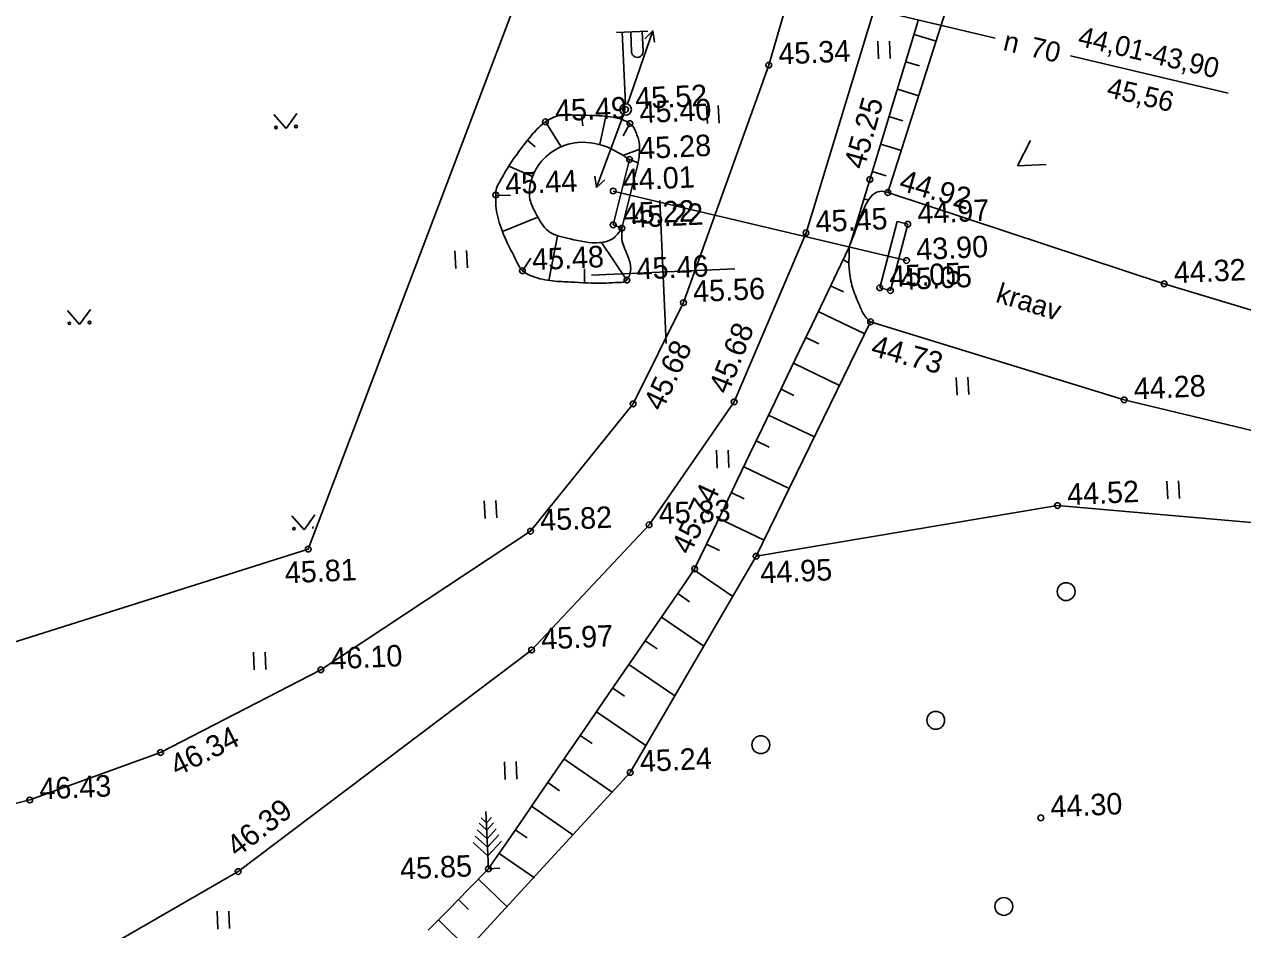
# Model space of a CAD drawing. Extents: x 641549 to 642076, y 6457469 to 6457996.
# Drawn here: x 641887.91 to 641930.38, y 6457763.8 to 6457795.37 of the extents above; entities that cross this region are included whole.
import ezdxf

# ---------------------------------------------------------------- set-up
doc = ezdxf.new("R2010")
doc.units = 0
for name, color, linetype in [('Level 10', 7, 'Continuous'), ('Level 11', 7, 'Continuous'), ('Level 12', 7, 'Continuous'), ('Level 28', 7, 'Continuous'), ('Level 30', 7, 'Continuous'), ('Level 31', 7, 'Continuous'), ('Level 39', 7, 'Continuous'), ('Level 41', 7, 'Continuous'), ('Level 42', 7, 'Continuous'), ('Level 43', 7, 'Continuous'), ('Level 54', 7, 'Continuous'), ('Level 59', 7, 'Continuous'), ('Level 61', 7, 'Continuous'), ('Level 63', 7, 'Continuous')]:
    doc.layers.add(name, color=color, linetype=linetype)

# ---------------------------------------------------------------- blocks, each defined once
blk = doc.blocks.new('KMNOOL')
at = {"layer": 'Level 12'}
for p, q in [((200, 0), (2900, 0)), ((2553.76, 176.18), (2900, 0)), ((2900, 0), (2553.76, -186.54))]:
    blk.add_line(p, q, dxfattribs=at)
blk = doc.blocks.new('KHEIN_')
at = {"layer": 'Level 41'}
for p, q in [((0, 620.11), (0, 0)), ((405.61, 608.83), (405.61, 0))]:
    blk.add_line(p, q, dxfattribs=at)
blk = doc.blocks.new('KMETS')
at = {"layer": 'Level 10'}
blk.add_circle((0, 0), 311, dxfattribs=at)

msp = doc.modelspace()

# ---------------------------------------------------------------- linework, layer by layer
at = {"layer": 'Level 10'}
for p, q in [((641904.016, 6457767.52), (641903.827, 6457767.693)), ((641904.088, 6457765.922), (641903.999, 6457767.92)), ((641904.016, 6457767.52), (641904.189, 6457767.709)), ((641904.041, 6457766.971), (641903.697, 6457767.285)), ((641904.028, 6457767.27), (641903.768, 6457767.508)), ((641904.028, 6457767.27), (641904.265, 6457767.53)), ((641904.041, 6457766.971), (641904.356, 6457767.315)), ((641904.068, 6457766.371), (641903.554, 6457766.841)), ((641904.054, 6457766.671), (641903.626, 6457767.063)), ((641904.054, 6457766.671), (641904.446, 6457767.1)), ((641904.068, 6457766.371), (641904.537, 6457766.885)), ((641904.488, 6457765.94), (641904.088, 6457765.922)), ((641904.088, 6457765.922), (641904.088, 6457765.922))]:
    msp.add_line(p, q, dxfattribs=at)
at = {"layer": 'Level 11'}
for p, q in [((641908.548, 6457795.091), (641909.647, 6457795.14)), ((641908.748, 6457795.1), (641908.86, 6457792.602)), ((641909.047, 6457795.113), (641909.079, 6457794.414)), ((641909.447, 6457795.131), (641909.478, 6457794.432)), ((641908.869, 6457792.403), (641908.869, 6457792.403))]:
    msp.add_line(p, q, dxfattribs=at)
msp.add_circle((641908.869, 6457792.403), 0.2, dxfattribs=at)
msp.add_arc((641909.279, 6457794.422), 0.2, 182.5033, 2.6247, dxfattribs=at)
at = {"layer": 'Level 28'}
msp.add_line((641897.805, 6457777.072), (641897.805, 6457777.072), dxfattribs=at)
msp.add_lwpolyline([(641909.062, 6457806.76), (641897.805, 6457777.072), (641876.382, 6457770.293), (641861.818, 6457775.616), (641861.033, 6457773.461)], dxfattribs=at)
at = {"layer": 'Level 30'}
for p, q in [((641913.86, 6457793.953), (641913.86, 6457793.953)), ((641915.158, 6457788.103), (641915.158, 6457788.103)), ((641910.886, 6457785.667), (641910.886, 6457785.667)), ((641909.127, 6457782.136), (641909.127, 6457782.136)), ((641912.653, 6457782.203), (641912.653, 6457782.203)), ((641909.687, 6457777.921), (641909.687, 6457777.921)), ((641905.555, 6457777.692), (641905.555, 6457777.692)), ((641905.591, 6457773.552), (641905.591, 6457773.552)), ((641898.244, 6457772.862), (641898.244, 6457772.862)), ((641892.652, 6457769.978), (641892.652, 6457769.978)), ((641888.093, 6457768.321), (641888.093, 6457768.321)), ((641895.356, 6457765.824), (641895.356, 6457765.824))]:
    msp.add_line(p, q, dxfattribs=at)
for points in [[(641917.832, 6457864.944), (641918.255, 6457859.57), (641920.669, 6457849.527), (641922.461, 6457842.276), (641923.42, 6457832.584), (641922.424, 6457825.828), (641921.172, 6457820.327), (641918.645, 6457810.924), (641916.622, 6457803.485), (641913.86, 6457793.953), (641910.886, 6457785.667), (641909.127, 6457782.136), (641905.555, 6457777.692), (641898.244, 6457772.862), (641892.652, 6457769.978), (641888.093, 6457768.321), (641883.117, 6457767.075), (641878.852, 6457766.661), (641871.552, 6457767.306), (641865.577, 6457767.413), (641861.824, 6457766.634), (641856.665, 6457763.846)], [(641921.612, 6457859.944), (641922.869, 6457853.512), (641925.507, 6457842.584), (641926.446, 6457829.67), (641925.526, 6457824.568), (641921.878, 6457810.68), (641918.386, 6457798.69), (641915.158, 6457788.103), (641912.653, 6457782.203), (641909.687, 6457777.921), (641905.591, 6457773.552), (641895.356, 6457765.824), (641885.781, 6457760.31), (641883.564, 6457757.443), (641881.824, 6457753.563), (641880.815, 6457751.691)]]:
    msp.add_lwpolyline(points, dxfattribs=at)
at = {"layer": 'Level 31'}
for p, q in [((641917.383, 6457789.961), (641917.383, 6457789.961)), ((641911.275, 6457776.38), (641911.275, 6457776.38)), ((641923.346, 6457767.699), (641923.346, 6457767.699))]:
    msp.add_line(p, q, dxfattribs=at)
for centre in [(641917.383, 6457789.961), (641911.275, 6457776.38), (641923.346, 6457767.699)]:
    msp.add_circle(centre, 0.1, dxfattribs=at)
at = {"layer": 'Level 39'}
for p, q in [((641916.102, 6457796.238), (641921.758, 6457794.897)), ((641924.382, 6457794.274), (641929.88, 6457792.97)), ((641909.007, 6457790.659), (641908.434, 6457788.376)), ((641909.007, 6457790.659), (641909.007, 6457790.659)), ((641909.007, 6457790.659), (641909.308, 6457790.546)), ((641909.308, 6457790.546), (641908.736, 6457788.263)), ((641908.436, 6457789.56), (641908.436, 6457789.56)), ((641918.335, 6457788.502), (641917.728, 6457786.188)), ((641918.706, 6457788.401), (641918.335, 6457788.502)), ((641908.434, 6457788.376), (641908.434, 6457788.376)), ((641908.434, 6457788.376), (641908.736, 6457788.263)), ((641908.736, 6457788.263), (641908.736, 6457788.263)), ((641918.706, 6457788.401), (641918.099, 6457786.088)), ((641918.706, 6457788.401), (641918.706, 6457788.401)), ((641918.665, 6457787.133), (641918.665, 6457787.133)), ((641917.728, 6457786.188), (641917.728, 6457786.188)), ((641918.099, 6457786.088), (641917.728, 6457786.188)), ((641918.099, 6457786.088), (641918.099, 6457786.088))]:
    msp.add_line(p, q, dxfattribs=at)
msp.add_lwpolyline([(641918.665, 6457787.133), (641908.436, 6457789.56)], dxfattribs=at)
at = {"layer": 'Level 41'}
for p, q in [((641896.607, 6457792.224), (641897.03, 6457791.738)), ((641897.03, 6457791.738), (641897.406, 6457792.259)), ((641922.527, 6457790.436), (641922.987, 6457791.323)), ((641922.527, 6457790.436), (641923.526, 6457790.48)), ((641889.408, 6457785.392), (641889.831, 6457784.907)), ((641889.831, 6457784.907), (641890.207, 6457785.427)), ((641923.925, 6457778.59), (641913.42, 6457776.822)), ((641923.925, 6457778.59), (641923.925, 6457778.59)), ((641934.671, 6457777.65), (641923.925, 6457778.59)), ((641897.234, 6457778.23), (641897.657, 6457777.745)), ((641897.657, 6457777.745), (641898.033, 6457778.266)), ((641913.42, 6457776.822), (641909.031, 6457769.282)), ((641913.42, 6457776.822), (641913.42, 6457776.822)), ((641909.031, 6457769.282), (641902.346, 6457762.02)), ((641909.031, 6457769.282), (641909.031, 6457769.282))]:
    msp.add_line(p, q, dxfattribs=at)
msp.add_lwpolyline([(641917.41, 6457784.997), (641913.42, 6457776.822)], dxfattribs=at)
for centre, radius in [((641896.677, 6457791.776), 0.0433), ((641897.376, 6457791.808), 0.0482), ((641889.478, 6457784.944), 0.0407), ((641890.177, 6457784.976), 0.0486), ((641897.304, 6457777.783), 0.0433)]:
    msp.add_circle(centre, radius, dxfattribs=at)
msp.add_arc((641898.003, 6457777.814), 0.0482, 115.6434, 202.4235, dxfattribs=at)
at = {"layer": 'Level 42'}
for p, q in [((641918.013, 6457789.508), (641923.24, 6457805.913)), ((641919.07, 6457795.502), (641918.779, 6457794.545)), ((641918.924, 6457795.024), (641919.696, 6457794.789)), ((641918.779, 6457794.545), (641918.488, 6457793.589)), ((641918.633, 6457794.067), (641919.112, 6457793.922)), ((641918.488, 6457793.589), (641918.197, 6457792.632)), ((641918.342, 6457793.111), (641919.089, 6457792.883)), ((641918.197, 6457792.632), (641917.905, 6457791.676)), ((641906.073, 6457791.973), (641906.622, 6457791.107)), ((641907.328, 6457792.209), (641907.373, 6457791.833)), ((641908.183, 6457792.161), (641907.97, 6457791.189)), ((641909.018, 6457791.912), (641908.784, 6457791.485)), ((641918.051, 6457792.154), (641918.529, 6457792.008)), ((641917.905, 6457791.676), (641917.614, 6457790.719)), ((641905.452, 6457791.336), (641905.717, 6457791.098)), ((641909.361, 6457791.025), (641908.767, 6457790.798)), ((641917.76, 6457791.198), (641918.482, 6457790.978)), ((641917.614, 6457790.719), (641917.323, 6457789.763)), ((641904.793, 6457790.432), (641905.622, 6457790.065)), ((641917.469, 6457790.241), (641917.947, 6457790.095)), ((641917.323, 6457789.763), (641917.032, 6457788.806)), ((641904.34, 6457789.421), (641904.853, 6457789.401)), ((641917.177, 6457789.284), (641917.333, 6457789.237)), ((641904.573, 6457788.145), (641905.802, 6457788.651)), ((641917.032, 6457788.806), (641916.741, 6457787.85)), ((641906.186, 6457786.438), (641906.498, 6457787.993)), ((641908.914, 6457786.454), (641908.025, 6457787.761)), ((641916.741, 6457787.85), (641916.699, 6457787.712)), ((641905.271, 6457786.781), (641905.567, 6457787.214)), ((641916.667, 6457787.607), (641916.234, 6457786.706)), ((641907.439, 6457786.359), (641907.43, 6457786.843)), ((641916.45, 6457787.156), (641916.653, 6457787.059)), ((641916.234, 6457786.706), (641915.801, 6457785.804)), ((641916.017, 6457786.255), (641916.468, 6457786.039)), ((641915.801, 6457785.804), (641915.368, 6457784.903)), ((641915.585, 6457785.354), (641917.204, 6457784.576)), ((641915.368, 6457784.903), (641914.935, 6457784.002)), ((641915.152, 6457784.452), (641915.602, 6457784.236)), ((641914.935, 6457784.002), (641914.502, 6457783.1)), ((641914.719, 6457783.551), (641916.327, 6457782.779)), ((641914.502, 6457783.1), (641914.069, 6457782.199)), ((641914.286, 6457782.65), (641914.737, 6457782.433)), ((641914.069, 6457782.199), (641913.637, 6457781.298)), ((641913.853, 6457781.748), (641915.45, 6457780.982)), ((641913.637, 6457781.298), (641913.204, 6457780.396)), ((641913.42, 6457780.847), (641913.871, 6457780.631)), ((641913.204, 6457780.396), (641912.771, 6457779.495)), ((641912.987, 6457779.946), (641914.573, 6457779.184)), ((641912.771, 6457779.495), (641912.338, 6457778.594)), ((641912.554, 6457779.044), (641913.005, 6457778.828)), ((641912.338, 6457778.594), (641911.905, 6457777.692)), ((641912.121, 6457778.143), (641913.695, 6457777.387)), ((641911.905, 6457777.692), (641911.472, 6457776.791)), ((641911.689, 6457777.242), (641912.139, 6457777.025)), ((641911.25, 6457776.344), (641912.601, 6457775.415)), ((641910.967, 6457775.932), (641910.4, 6457775.108)), ((641910.684, 6457775.52), (641911.096, 6457775.237)), ((641910.4, 6457775.108), (641909.834, 6457774.284)), ((641910.117, 6457774.696), (641911.592, 6457773.682)), ((641909.834, 6457774.284), (641909.268, 6457773.46)), ((641909.551, 6457773.872), (641909.963, 6457773.588)), ((641909.268, 6457773.46), (641908.702, 6457772.635)), ((641908.985, 6457773.048), (641910.583, 6457771.949)), ((641908.702, 6457772.635), (641908.135, 6457771.811)), ((641908.418, 6457772.223), (641908.83, 6457771.94)), ((641908.135, 6457771.811), (641907.569, 6457770.987)), ((641907.852, 6457771.399), (641909.575, 6457770.216)), ((641907.569, 6457770.987), (641907.003, 6457770.163)), ((641907.286, 6457770.575), (641907.698, 6457770.292)), ((641907.003, 6457770.163), (641906.436, 6457769.339)), ((641906.719, 6457769.751), (641908.4, 6457768.596)), ((641906.436, 6457769.339), (641905.87, 6457768.515)), ((641905.87, 6457768.515), (641905.304, 6457767.691)), ((641906.153, 6457768.927), (641906.565, 6457768.644)), ((641905.587, 6457768.103), (641907.032, 6457767.11)), ((641905.304, 6457767.691), (641904.737, 6457766.867)), ((641905.021, 6457767.279), (641905.433, 6457766.996)), ((641904.737, 6457766.867), (641904.171, 6457766.043)), ((641904.454, 6457766.455), (641905.69, 6457765.605)), ((641904.171, 6457766.043), (641904.088, 6457765.922)), ((641904.088, 6457765.922), (641903.388, 6457765.208)), ((641903.738, 6457765.565), (641904.722, 6457764.601)), ((641903.388, 6457765.208), (641902.689, 6457764.493)), ((641903.038, 6457764.85), (641903.396, 6457764.501)), ((641902.689, 6457764.493), (641901.989, 6457763.779)), ((641902.339, 6457764.136), (641903.367, 6457763.129))]:
    msp.add_line(p, q, dxfattribs=at)
msp.add_lwpolyline([(641911.472, 6457776.791), (641911.275, 6457776.38), (641910.967, 6457775.932)], dxfattribs=at)
for points in [[(641909.308, 6457790.546), (641909.354, 6457790.922), (641909.339, 6457791.259), (641909.204, 6457791.669), (641909.147, 6457791.783), (641909.018, 6457791.912), (641908.719, 6457792.063), (641907.934, 6457792.184), (641907.075, 6457792.211), (641906.339, 6457792.126), (641906.073, 6457791.973), (641905.637, 6457791.561), (641905.17, 6457790.969), (641904.828, 6457790.485), (641904.478, 6457789.885), (641904.371, 6457789.659), (641904.34, 6457789.421), (641904.347, 6457789.047), (641904.524, 6457788.276), (641904.741, 6457787.756), (641905.027, 6457787.184), (641905.271, 6457786.781), (641905.612, 6457786.586), (641906.321, 6457786.423), (641906.959, 6457786.386), (641908.091, 6457786.346), (641908.505, 6457786.365), (641908.726, 6457786.375), (641908.914, 6457786.454), (641909.001, 6457786.608), (641909.044, 6457786.805), (641908.959, 6457787.256), (641908.753, 6457787.805), (641908.736, 6457788.263)], [(641909.007, 6457790.659), (641908.348, 6457791.039), (641907.208, 6457791.253), (641906.34, 6457790.95), (641905.751, 6457790.335), (641905.529, 6457789.708), (641905.534, 6457789.267), (641905.716, 6457788.82), (641906.186, 6457788.15), (641906.933, 6457787.89), (641907.967, 6457787.76), (641908.416, 6457787.897), (641908.736, 6457788.263)]]:
    msp.add_spline(points, degree=3, dxfattribs=at)
at = {"layer": 'Level 43'}
for p, q in [((641906.073, 6457791.973), (641906.073, 6457791.973)), ((641909.018, 6457791.912), (641909.018, 6457791.912)), ((641904.34, 6457789.421), (641904.34, 6457789.421)), ((641918.013, 6457789.508), (641918.013, 6457789.508)), ((641905.271, 6457786.781), (641905.271, 6457786.781)), ((641908.914, 6457786.454), (641908.914, 6457786.454)), ((641927.646, 6457786.324), (641927.646, 6457786.324)), ((641917.41, 6457784.997), (641917.41, 6457784.997)), ((641926.25, 6457782.275), (641926.25, 6457782.275))]:
    msp.add_line(p, q, dxfattribs=at)
for points in [[(641918.013, 6457789.508), (641927.646, 6457786.324), (641940.172, 6457782.549)], [(641937.321, 6457779.615), (641926.25, 6457782.275), (641917.41, 6457784.997)]]:
    msp.add_lwpolyline(points, dxfattribs=at)
msp.add_spline([(641917.41, 6457784.997), (641917.232, 6457785.171), (641917.049, 6457785.508), (641916.828, 6457786.051), (641916.682, 6457786.647), (641916.653, 6457787.08), (641916.66, 6457787.367), (641916.667, 6457787.607), (641916.721, 6457787.764), (641916.898, 6457788.226), (641917.074, 6457788.708), (641917.336, 6457789.243), (641917.542, 6457789.479), (641917.796, 6457789.55), (641918.013, 6457789.508)], degree=3, dxfattribs=at)
at = {"layer": 'Level 54'}
for centre in [(641913.86, 6457793.953), (641908.869, 6457792.403), (641906.073, 6457791.973), (641909.018, 6457791.912), (641909.007, 6457790.659), (641917.383, 6457789.961), (641904.34, 6457789.421), (641908.436, 6457789.56), (641908.434, 6457788.376), (641918.706, 6457788.401), (641908.736, 6457788.263), (641915.158, 6457788.103), (641918.665, 6457787.133), (641905.271, 6457786.781), (641908.914, 6457786.454), (641927.646, 6457786.324), (641917.728, 6457786.188), (641918.099, 6457786.088), (641910.886, 6457785.667), (641926.25, 6457782.275), (641923.925, 6457778.59), (641909.687, 6457777.921), (641905.555, 6457777.692), (641897.805, 6457777.072), (641911.275, 6457776.38), (641905.591, 6457773.552), (641898.244, 6457772.862), (641909.031, 6457769.282), (641888.093, 6457768.321), (641923.346, 6457767.699), (641904.088, 6457765.922)]:
    msp.add_circle(centre, 0.1, dxfattribs=at)
at = {"layer": 'Level 59'}
for centre in [(641918.013, 6457789.508), (641917.41, 6457784.997), (641909.127, 6457782.136), (641912.653, 6457782.203), (641913.42, 6457776.822), (641892.652, 6457769.978), (641895.356, 6457765.824)]:
    msp.add_circle(centre, 0.1, dxfattribs=at)
at = {"layer": 'Level 61'}
for p, q in [((641910.063, 6457789.232), (641910.287, 6457784.238)), ((641910.063, 6457789.232), (641910.287, 6457784.238)), ((641907.678, 6457786.623), (641912.673, 6457786.847)), ((641907.678, 6457786.623), (641912.673, 6457786.847))]:
    msp.add_line(p, q, dxfattribs=at)

# ---------------------------------------------------------------- block references
at = {"layer": 'Level 12', "yscale": 0.0009998989885521001}
for xscale, rotation in [(0.0009998989885521001, 70.90410213176808), (0.0009998989885521004, -110.48576782940647)]:
    msp.add_blockref('KMNOOL', (641908.869, 6457792.403), dxfattribs=dict(at, xscale=xscale, rotation=rotation))
at = {"layer": 'Level 41', "xscale": 0.0009998989885521001, "yscale": 0.0009998989885521001, "rotation": 2.563954760017547}
for name, p in [('KHEIN_', (641917.69, 6457794.166)), ('KHEIN_', (641911.72, 6457791.912)), ('KHEIN_', (641902.947, 6457786.859)), ('KHEIN_', (641920.425, 6457782.441)), ('KHEIN_', (641912.066, 6457779.898)), ('KHEIN_', (641927.771, 6457778.821)), ('KHEIN_', (641903.969, 6457778.138)), ('KMETS', (641924.227, 6457775.589)), ('KHEIN_', (641895.92, 6457772.855)), ('KMETS', (641919.681, 6457771.101)), ('KMETS', (641913.582, 6457770.249)), ('KHEIN_', (641904.671, 6457769.034)), ('KMETS', (641922.056, 6457764.608)), ('KHEIN_', (641894.653, 6457763.819))]:
    msp.add_blockref(name, p, dxfattribs=at)

# ---------------------------------------------------------------- texts
at = {"layer": 'Level 31'}
for s, rotation, p in [('45.25', 74.2817, (641917.181, 6457790.282)), ('45.74', 65.1912, (641911.116, 6457776.841)), ('44.30', 2.564, (641923.695, 6457767.715))]:
    msp.add_text(s, height=0.7499, rotation=rotation, dxfattribs=at).set_placement(p)
at = {"layer": 'Level 39'}
for s, height, p in [('n', 0.7, (641921.995, 6457794.481)), ('70', 0.6999, (641922.921, 6457794.268)), ('44,01-43,90', 0.69993, (641924.601, 6457794.636)), ('45,56', 0.6999, (641925.604, 6457792.852))]:
    msp.add_text(s, height=height, rotation=346.6546, dxfattribs=at).set_placement(p)
at = {"layer": 'Level 43'}
msp.add_text('kraav', height=0.6999, rotation=342.8872, dxfattribs=at).set_placement((641921.735, 6457785.702))
at = {"layer": 'Level 59'}
for s, rotation, p in [('45.52', 2.564, (641909.218, 6457792.418)), ('44.92', 343.9525, (641918.364, 6457789.6)), ('45.68', 68.5175, (641912.439, 6457782.439)), ('45.68', 64.9303, (641910.138, 6457781.846)), ('44.73', 344.8434, (641917.381, 6457783.828)), ('45.81', 2.564, (641897, 6457775.876)), ('44.95', 2.564, (641913.578, 6457775.875)), ('46.34', 26.7327, (641893.229, 6457769.13)), ('46.39', 37.5216, (641895.321, 6457766.299)), ('45.85', 2.564, (641901.02, 6457765.546))]:
    msp.add_text(s, height=0.7499, rotation=rotation, dxfattribs=at).set_placement(p)
at = {"layer": 'Level 63'}
for s, p in [('45.34', (641914.209, 6457793.969)), ('45.49', (641906.423, 6457791.989)), ('45.40', (641909.367, 6457791.927)), ('45.28', (641909.356, 6457790.675)), ('45.44', (641904.689, 6457789.437)), ('44.01', (641908.786, 6457789.575)), ('45.22', (641908.784, 6457788.392)), ('45.22', (641909.085, 6457788.279)), ('45.45', (641915.507, 6457788.119)), ('44.97', (641919.056, 6457788.417)), ('45.48', (641905.62, 6457786.796)), ('43.90', (641919.015, 6457787.149)), ('45.46', (641909.263, 6457786.47)), ('44.32', (641927.996, 6457786.34)), ('45.05', (641918.077, 6457786.204)), ('45.05', (641918.449, 6457786.103)), ('45.56', (641911.235, 6457785.682)), ('44.28', (641926.6, 6457782.291)), ('44.52', (641924.275, 6457778.605)), ('45.83', (641910.037, 6457777.937)), ('45.82', (641905.904, 6457777.708)), ('45.97', (641905.941, 6457773.568)), ('46.10', (641898.594, 6457772.877)), ('45.24', (641909.381, 6457769.298)), ('46.43', (641888.443, 6457768.337))]:
    msp.add_text(s, height=0.7499, rotation=2.564, dxfattribs=at).set_placement(p)

doc.saveas('drawing.dxf')
